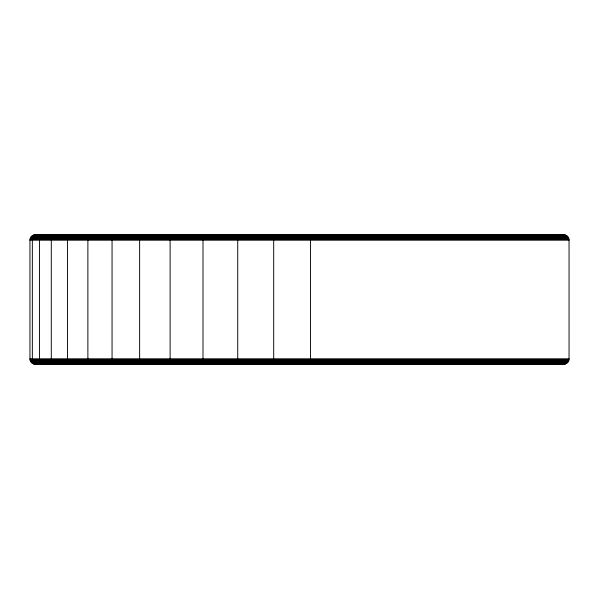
<?xml version="1.0" encoding="UTF-8"?>
<svg xmlns="http://www.w3.org/2000/svg" width="599" height="599" viewBox="0 0 599 599"><rect width="100%" height="100%" fill="white"/><g stroke="black" fill="none" stroke-linecap="round" stroke-linejoin="round"><path stroke-width="0.9" d="M563.659 235.527L563.659 234.808C566.542 234.748 569.11 237.316 569.05 240.199L569.05 358.801C569.11 361.684 566.542 364.252 563.659 364.192L35.356 364.192C32.466 364.252 29.89 361.684 29.95 358.801L29.95 240.199C29.89 237.316 32.466 234.748 35.356 234.808M310.462 234.808L310.462 364.192M274.394 234.808L273.691 240.199L273.691 358.801L274.394 364.192M239.128 234.808L238.14 236.388L237.728 240.199L237.728 358.801L238.14 362.612L239.128 364.192M205.068 234.808L203.608 236.388L203.001 240.199L203.001 358.801L203.608 362.612L205.068 364.192M172.819 234.808L170.91 236.388L170.116 240.199L170.116 358.801L170.91 362.612L172.819 364.192M142.914 234.808L140.593 236.388L139.627 240.199L139.627 358.801L140.593 362.612L142.914 364.192M115.877 234.808C113.271 234.95 112.02 237.908 112.058 240.199L112.058 358.801C112.02 361.092 113.271 364.05 115.877 364.192M92.164 234.808C89.468 234.86 87.821 237.736 87.881 240.199L87.881 358.801C87.821 361.264 89.468 364.14 92.164 364.192M72.187 234.808C69.417 234.808 67.432 237.593 67.507 240.199L67.507 358.801C67.432 361.407 69.417 364.192 72.187 364.192M56.284 234.808C53.461 234.778 51.215 237.474 51.289 240.199L51.289 358.801C51.215 361.526 53.461 364.222 56.284 364.192M44.723 234.808C41.863 234.756 39.437 237.384 39.504 240.199L39.504 358.801C39.437 361.616 41.863 364.244 44.723 364.192M37.707 234.808C34.832 234.748 32.286 237.331 32.346 240.199L32.346 358.801C32.286 361.669 34.832 364.252 37.707 364.192M34.645 234.853L564.363 234.853M33.956 234.995L565.052 234.995M33.282 235.22L565.726 235.22M32.653 235.527L566.355 235.527M32.061 235.924L566.939 235.924M31.53 236.388L567.47 236.388M31.066 236.919L567.934 236.919M30.676 237.504L568.331 237.504M30.362 238.132L568.638 238.132M30.137 238.806L568.863 238.806M29.995 239.495L569.005 239.495M29.95 240.199L569.05 240.199M29.95 358.801L569.05 358.801M29.995 359.505L569.005 359.505M30.137 360.194L568.863 360.194M30.362 360.868L568.638 360.868M30.676 361.497L568.331 361.497M31.066 362.081L567.934 362.081M31.53 362.612L567.47 362.612M32.061 363.076L566.939 363.076M32.653 363.473L566.355 363.473M33.282 363.78L565.726 363.78M33.956 364.005L565.052 364.005M34.645 364.147L564.363 364.147"/></g></svg>
